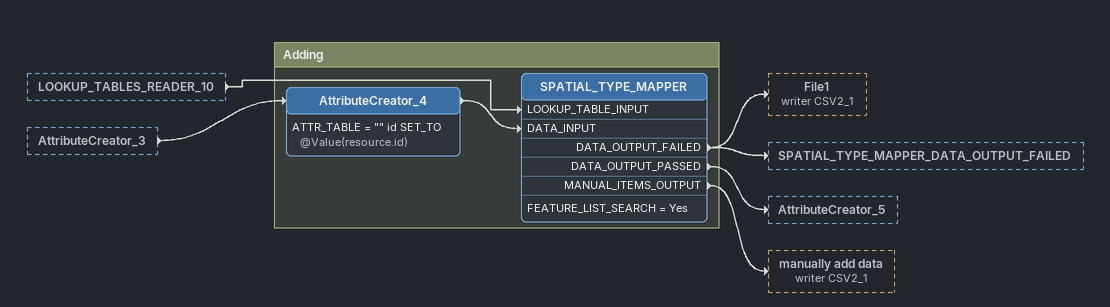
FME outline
LOOKUP_TABLES_READER_10 [outside]
    -> SPATIAL_TYPE_MAPPER [LOOKUP_TABLE_INPUT]
AttributeCreator_3 [outside]
    -> AttributeCreator_4

Bookmark: Adding
AttributeCreator_4
    ATTR_TABLE = "" id SET_TO @Value(resource.id)
    -> SPATIAL_TYPE_MAPPER [DATA_INPUT]
SPATIAL_TYPE_MAPPER
    FEATURE_LIST_SEARCH = Yes
    DATA_OUTPUT_FAILED -> File1 (writer CSV2_1)
    DATA_OUTPUT_FAILED -> SPATIAL_TYPE_MAPPER_DATA_OUTPUT_FAILED
    DATA_OUTPUT_PASSED -> AttributeCreator_5
    MANUAL_ITEMS_OUTPUT -> manually add data (writer CSV2_1)
